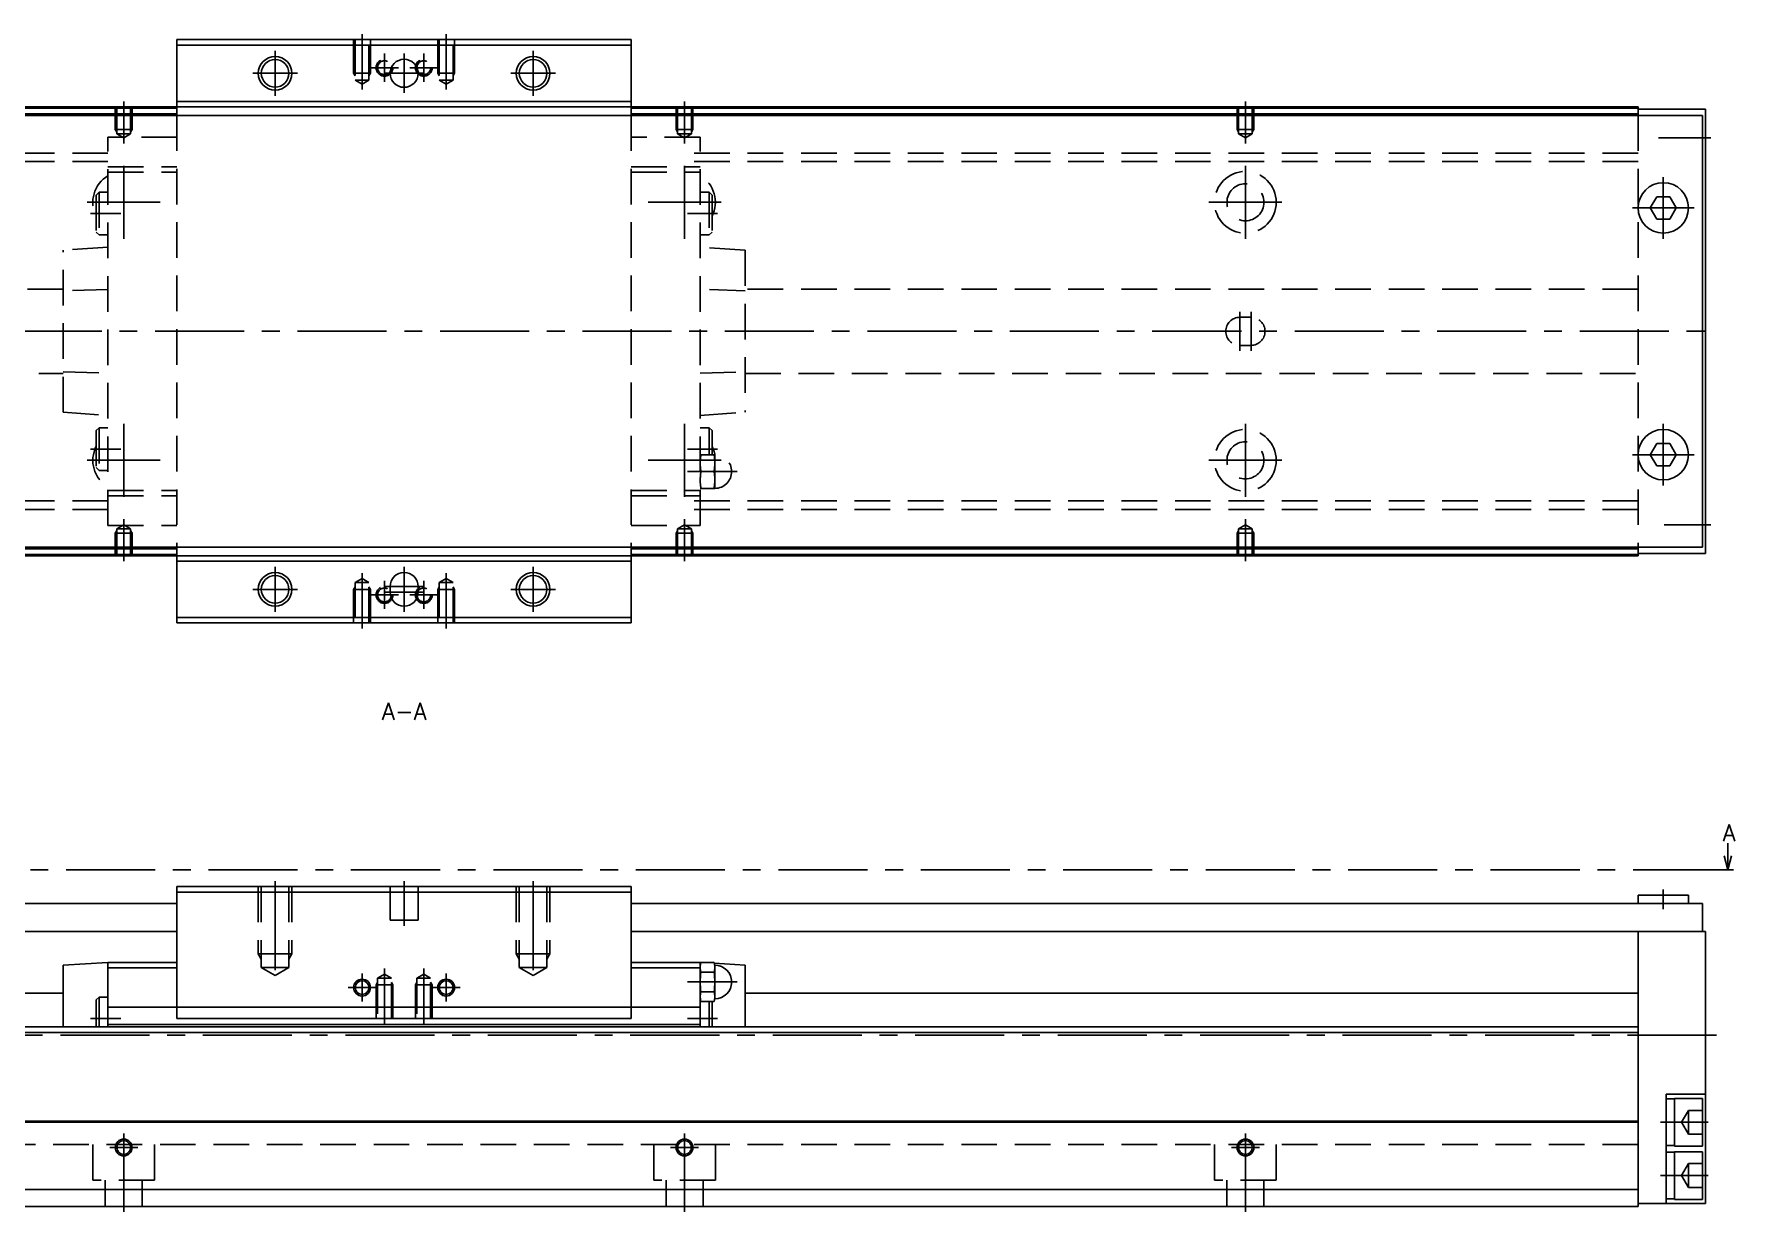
# Model space of a CAD drawing. Extents: x -2 to 836, y -8 to 354.
# Drawn here: x 532.7 to 836, y 9 to 219 of the extents above; entities that cross this region are included whole.
import ezdxf

# ---------------------------------------------------------------- set-up
doc = ezdxf.new("R2010")
doc.units = 0
doc.header["$LTSCALE"] = 0.5
doc.linetypes.add('CENTER', pattern=[50.8, 31.75, -6.35, 6.35, -6.35])
doc.linetypes.add('DASHED', pattern=[19.05, 12.7, -6.35])
for name, color, linetype in [('MSM_CENTER', 1, 'CENTER'), ('MSM_CONTINUOUS', 7, 'CONTINUOUS'), ('MSM_DASHED', 4, 'DASHED'), ('MSM_NARROW', 5, 'CONTINUOUS'), ('MSM_PART_NUMBER', 7, 'CONTINUOUS')]:
    doc.layers.add(name, color=color, linetype=linetype)
doc.styles.get("Standard").update_dxf_attribs({"font": 'txt.shx', "height": 3, "bigfont": 'bigfont.shx'})

msp = doc.modelspace()

# ---------------------------------------------------------------- linework, layer by layer
at = {"layer": 'MSM_CENTER'}
for p, q in [((591.17, 209.09), (591.17, 219)), ((606.17, 219), (606.17, 209.09)), ((575.67, 216), (575.67, 208)), ((595.17, 215.5), (595.17, 210.5)), ((598.67, 215.5), (598.67, 208.5)), ((602.17, 215.5), (602.17, 210.5)), ((621.67, 216), (621.67, 208)), ((597.67, 213), (592.67, 213)), ((592.67, 213), (597.67, 213)), ((604.67, 213), (599.67, 213)), ((599.67, 213), (604.67, 213)), ((571.67, 212), (579.67, 212)), ((602.17, 212), (595.17, 212)), ((595.17, 212), (602.17, 212)), ((625.67, 212), (617.67, 212)), ((548.67, 199.49), (548.67, 207)), ((648.67, 199.49), (648.67, 207)), ((748.67, 199.49), (748.67, 207)), ((822.34, 200.5), (831.67, 200.5)), ((548.67, 182.5), (548.67, 195.5)), ((648.67, 182.5), (648.67, 195.5)), ((748.67, 182.5), (748.67, 195.5)), ((823.17, 182.5), (823.17, 193.5)), ((542.17, 189), (555.17, 189)), ((642.17, 189), (655.17, 189)), ((742.17, 189), (755.17, 189)), ((542.77, 187), (548.17, 187)), ((654.57, 187), (649.17, 187)), ((817.67, 188), (828.67, 188)), ((747.67, 162.5), (747.67, 169.5)), ((749.67, 162.5), (749.67, 169.5)), ((325.67, 166), (832.67, 166)), ((548.67, 136.5), (548.67, 149.5)), ((648.67, 136.5), (648.67, 149.5)), ((748.67, 136.5), (748.67, 149.5)), ((823.17, 138.5), (823.17, 149.5)), ((542.17, 143), (555.17, 143)), ((542.77, 145), (548.17, 145)), ((642.17, 143), (655.17, 143)), ((654.57, 145), (649.17, 145)), ((742.17, 143), (755.17, 143)), ((817.67, 144), (828.67, 144)), ((658.07, 141), (649.17, 141)), ((548.67, 125), (548.67, 132.51)), ((648.67, 125), (648.67, 132.51)), ((748.67, 125), (748.67, 132.51)), ((823.34, 131.5), (831.67, 131.5)), ((575.67, 124), (575.67, 116)), ((591.17, 122.91), (591.17, 113)), ((595.17, 121.5), (595.17, 116.5)), ((598.67, 124), (598.67, 116)), ((602.17, 121.5), (602.17, 116.5)), ((606.17, 113), (606.17, 122.91)), ((621.67, 124), (621.67, 116)), ((579.67, 120), (571.67, 120)), ((597.67, 119), (592.67, 119)), ((592.67, 119), (597.67, 119)), ((602.17, 120.5), (595.17, 120.5)), ((595.17, 120.5), (602.17, 120.5)), ((602.17, 119.5), (595.17, 119.5)), ((595.17, 119.5), (602.17, 119.5)), ((604.67, 119), (599.67, 119)), ((599.67, 119), (604.67, 119)), ((625.67, 120), (617.67, 120)), ((833.67, 70), (320.67, 70)), ((575.67, 68), (575.67, 50.18)), ((598.67, 68), (598.67, 60)), ((621.67, 68), (621.67, 50.18)), ((823.17, 66.5), (823.17, 63)), ((595.17, 52.41), (595.17, 42.5)), ((602.17, 52.41), (602.17, 42.5)), ((588.67, 49), (593.67, 49)), ((591.17, 46.5), (591.17, 51.5)), ((603.67, 49), (608.67, 49)), ((606.17, 46.5), (606.17, 51.5)), ((658.07, 50), (649.17, 50)), ((542.77, 43.5), (548.17, 43.5)), ((654.57, 43.5), (649.17, 43.5)), ((832.67, 40.5), (325.67, 40.5)), ((822.67, 25), (831.17, 25)), ((548.67, 23), (548.67, 9)), ((648.67, 23), (648.67, 9)), ((748.67, 23), (748.67, 9)), ((546.17, 20.5), (551.17, 20.5)), ((646.17, 20.5), (651.17, 20.5)), ((746.17, 20.5), (751.17, 20.5)), ((822.67, 15.5), (831.17, 15.5))]:
    msp.add_line(p, q, dxfattribs=at)
at = {"layer": 'MSM_CONTINUOUS'}
for p, q in [((558.17, 204.5), (558.17, 218)), ((558.17, 218), (639.17, 218)), ((558.17, 217), (639.17, 217)), ((639.17, 204.5), (639.17, 218)), ((558.17, 207), (639.17, 207)), ((830.17, 204.5), (365.17, 204.5)), ((818.67, 206), (378.67, 206)), ((558.17, 205.8), (378.67, 205.8)), ((558.17, 204.8), (378.67, 204.8)), ((558.17, 206), (639.17, 206)), ((818.67, 205.8), (639.17, 205.8)), ((818.67, 204.8), (639.17, 204.8)), ((818.67, 206), (818.67, 204.5)), ((830.67, 205.6), (818.67, 205.6)), ((830.17, 204.5), (830.17, 127.5)), ((830.67, 205.6), (830.67, 126.4)), ((822.01, 190), (820.86, 188)), ((824.32, 190), (822.01, 190)), ((825.48, 188), (824.32, 190)), ((820.86, 188), (822.01, 186)), ((822.01, 186), (824.32, 186)), ((824.32, 186), (825.48, 188)), ((822.01, 146), (820.86, 144)), ((824.32, 146), (822.01, 146)), ((825.48, 144), (824.32, 146)), ((820.86, 144), (822.01, 142)), ((824.32, 142), (825.48, 144)), ((822.01, 142), (824.32, 142)), ((830.17, 127.5), (365.17, 127.5)), ((558.17, 114), (558.17, 127.5)), ((639.17, 114), (639.17, 127.5)), ((818.67, 127.5), (818.67, 126)), ((558.17, 127.2), (378.67, 127.2)), ((558.17, 126.2), (378.67, 126.2)), ((818.67, 126), (378.67, 126)), ((558.17, 126), (639.17, 126)), ((558.17, 125), (639.17, 125)), ((818.67, 127.2), (639.17, 127.2)), ((818.67, 126.2), (639.17, 126.2)), ((830.67, 126.4), (818.67, 126.4)), ((596.17, 120.5), (596.17, 119.5)), ((601.17, 119.5), (601.17, 120.5)), ((558.17, 115), (639.17, 115)), ((558.17, 114), (639.17, 114)), ((834.67, 70), (834.67, 74.73)), ((833.67, 70), (835.67, 70)), ((834.67, 70), (834, 72.5)), ((835.34, 72.5), (834.67, 70)), ((558.17, 67), (639.17, 67)), ((558.17, 43.5), (558.17, 67)), ((639.17, 43.5), (639.17, 67)), ((558.17, 64), (365.17, 64)), ((558.17, 66), (639.17, 66)), ((830.17, 64), (639.17, 64)), ((818.67, 65.5), (818.67, 64)), ((818.67, 65.5), (827.67, 65.5)), ((827.67, 64), (827.67, 65.5)), ((830.17, 64), (830.17, 59)), ((558.17, 59), (364.17, 59)), ((830.67, 59), (639.17, 59)), ((818.67, 59), (818.67, 10)), ((830.67, 59), (830.67, 10.5)), ((537.87, 53), (545.87, 53.5)), ((537.87, 42), (537.87, 53)), ((545.87, 53.5), (558.17, 53.5)), ((545.87, 53.5), (545.87, 42)), ((545.87, 52.5), (558.17, 52.5)), ((639.17, 53.5), (651.47, 53.5)), ((639.17, 52.5), (651.47, 52.5)), ((651.47, 53.5), (652.04, 53.46)), ((651.47, 53.5), (651.47, 42)), ((651.59, 53.46), (651.47, 53)), ((651.47, 52.41), (651.47, 52.6)), ((651.59, 53.46), (653.94, 53.46)), ((651.59, 51.73), (653.94, 51.73)), ((654.07, 53), (653.94, 53.46)), ((653.97, 53.34), (659.47, 53)), ((654.07, 47), (654.07, 53)), ((659.47, 53), (659.47, 42)), ((537.87, 48), (390.67, 48)), ((544.27, 47.3), (543.77, 46.8)), ((543.77, 46.8), (543.77, 42)), ((545.87, 47.3), (544.27, 47.3)), ((544.27, 47.3), (544.27, 42)), ((545.87, 45.5), (651.47, 45.5)), ((651.47, 47), (651.59, 46.54)), ((651.59, 48.27), (653.94, 48.27)), ((651.59, 46.54), (653.94, 46.54)), ((653.07, 46.54), (653.07, 42)), ((653.57, 46.54), (653.57, 42)), ((653.94, 46.54), (654.07, 47)), ((818.67, 48), (659.47, 48)), ((558.17, 43.5), (639.17, 43.5)), ((818.67, 42), (378.67, 42)), ((818.67, 41), (378.67, 41)), ((545.87, 42.4), (651.47, 42.4)), ((823.67, 30), (823.67, 10.5)), ((830.67, 30), (823.67, 30)), ((825.17, 29.15), (823.67, 29.15)), ((830.17, 29.25), (825.17, 29.25)), ((825.17, 29.25), (825.17, 20.75)), ((830.17, 29.25), (830.17, 20.75)), ((818.67, 25.2), (378.67, 25.2)), ((818.67, 25), (378.67, 25)), ((823.67, 20.85), (825.17, 20.85)), ((825.17, 19.65), (823.67, 19.65)), ((825.17, 20.75), (830.17, 20.75)), ((830.17, 19.75), (825.17, 19.75)), ((825.17, 19.75), (825.17, 11.25)), ((830.17, 19.75), (830.17, 11.25)), ((818.67, 13), (378.67, 13)), ((818.67, 10), (378.67, 10)), ((818.67, 10.5), (830.67, 10.5)), ((823.67, 11.35), (825.17, 11.35)), ((825.17, 11.25), (830.17, 11.25))]:
    msp.add_line(p, q, dxfattribs=at)
for centre, radius in [((575.67, 212), 2.46), ((598.67, 212), 2.5), ((621.67, 212), 2.46), ((823.17, 188), 4.5), ((823.17, 144), 4.5), ((575.67, 120), 2.46), ((621.67, 120), 2.46), ((591.17, 49), 1.23), ((606.17, 49), 1.23), ((548.67, 20.5), 1.23), ((648.67, 20.5), 1.23), ((748.67, 20.5), 1.23)]:
    msp.add_circle(centre, radius, dxfattribs=at)
for centre, radius, start, end in [((598.67, 120.5), 2.5, 0, 180), ((598.67, 119.5), 2.5, 180, 0), ((654.77, 52.57), 3.31, 164.2277, 179.4294), ((654.77, 52.63), 3.31, 180.5738, 195.7691), ((664.35, 49.95), 12.89, 172.0306, 179.7562), ((650.76, 52.56), 3.31, 0.5738, 15.7691), ((650.76, 52.63), 3.31, 344.2277, 359.4294), ((641.17, 49.94), 12.89, 0.2452, 7.968), ((654.07, 50), 3, 270, 90), ((664.92, 50.1), 13.46, 180.407, 187.8062), ((640.61, 50.1), 13.46, 352.1938, 359.593), ((654.77, 47.37), 3.31, 164.2277, 179.4294), ((654.77, 47.44), 3.31, 180.5738, 195.7691), ((650.76, 47.37), 3.31, 0.5738, 15.7691), ((650.76, 47.43), 3.31, 344.2277, 359.4294)]:
    msp.add_arc(centre, radius, start, end, dxfattribs=at)
at = {"layer": 'MSM_DASHED'}
for p, q in [((589.67, 218), (589.67, 212)), ((589.94, 218), (589.94, 210.8)), ((592.4, 210.8), (592.4, 218)), ((592.67, 218), (592.67, 212)), ((604.67, 218), (604.67, 212)), ((604.94, 218), (604.94, 210.8)), ((607.4, 210.8), (607.4, 218)), ((607.67, 218), (607.67, 212)), ((592.67, 212), (589.67, 212)), ((589.94, 211.53), (589.67, 212)), ((589.94, 210.8), (592.4, 210.8)), ((589.94, 210.8), (591.17, 210.09)), ((591.17, 210.09), (592.4, 210.8)), ((592.4, 211.53), (592.67, 212)), ((607.67, 212), (604.67, 212)), ((604.94, 211.53), (604.67, 212)), ((604.94, 210.8), (607.4, 210.8)), ((604.94, 210.8), (606.17, 210.09)), ((606.17, 210.09), (607.4, 210.8)), ((607.4, 211.53), (607.67, 212)), ((547.17, 206), (547.17, 202)), ((547.44, 206), (547.44, 201.2)), ((549.9, 201.2), (549.9, 206)), ((550.17, 206), (550.17, 202)), ((639.17, 206), (558.17, 206)), ((558.17, 204.5), (558.17, 127.5)), ((639.17, 204.5), (639.17, 127.5)), ((647.17, 206), (647.17, 202)), ((647.44, 206), (647.44, 201.2)), ((649.9, 201.2), (649.9, 206)), ((650.17, 206), (650.17, 202)), ((747.17, 206), (747.17, 202)), ((747.44, 206), (747.44, 201.2)), ((749.9, 201.2), (749.9, 206)), ((750.17, 206), (750.17, 202)), ((818.67, 204.5), (818.67, 127.5)), ((558.17, 200.6), (545.87, 200.6)), ((545.87, 131.4), (545.87, 200.6)), ((547.17, 202), (550.17, 202)), ((547.44, 201.53), (547.17, 202)), ((547.44, 201.2), (549.9, 201.2)), ((547.44, 201.2), (548.67, 200.49)), ((548.67, 200.49), (549.9, 201.2)), ((549.9, 201.53), (550.17, 202)), ((651.47, 200.6), (639.17, 200.6)), ((647.17, 202), (650.17, 202)), ((647.44, 201.53), (647.17, 202)), ((647.44, 201.2), (649.9, 201.2)), ((647.44, 201.2), (648.67, 200.49)), ((648.67, 200.49), (649.9, 201.2)), ((649.9, 201.53), (650.17, 202)), ((651.47, 131.4), (651.47, 200.6)), ((747.17, 202), (750.17, 202)), ((747.44, 201.53), (747.17, 202)), ((747.44, 201.2), (749.9, 201.2)), ((747.44, 201.2), (748.67, 200.49)), ((748.67, 200.49), (749.9, 201.2)), ((749.9, 201.53), (750.17, 202)), ((545.87, 197.75), (378.67, 197.75)), ((818.67, 197.75), (650.17, 197.75)), ((545.87, 196.25), (378.67, 196.25)), ((545.87, 195.35), (558.17, 195.35)), ((545.87, 194.35), (558.17, 194.35)), ((639.17, 195.35), (651.47, 195.35)), ((639.17, 194.35), (651.47, 194.35)), ((818.67, 196.25), (650.17, 196.25)), ((544.27, 190.8), (543.77, 190.3)), ((543.77, 190.3), (543.77, 183.7)), ((545.87, 190.8), (544.27, 190.8)), ((544.27, 190.8), (544.27, 183.2)), ((653.07, 190.8), (651.47, 190.8)), ((653.57, 190.3), (653.07, 190.8)), ((653.07, 190.8), (653.07, 183.2)), ((653.57, 190.3), (653.57, 183.7)), ((543.77, 183.7), (544.27, 183.2)), ((544.27, 183.2), (545.87, 183.2)), ((651.47, 183.2), (653.07, 183.2)), ((653.07, 183.2), (653.57, 183.7)), ((545.87, 181), (537.87, 180.44)), ((537.87, 151.56), (537.87, 180.44)), ((659.47, 180.44), (651.47, 181)), ((659.47, 180.44), (659.47, 151.56)), ((537.87, 173.5), (390.67, 173.5)), ((545.87, 173.48), (537.87, 173.23)), ((659.47, 173.23), (651.47, 173.48)), ((818.67, 173.5), (659.47, 173.5)), ((749.67, 168.5), (747.67, 168.5)), ((747.67, 163.5), (749.67, 163.5)), ((390.67, 158.5), (537.87, 158.5)), ((537.87, 158.77), (545.87, 158.52)), ((651.47, 158.52), (659.47, 158.77)), ((659.47, 158.5), (818.67, 158.5)), ((537.87, 151.56), (545.87, 151)), ((544.27, 148.8), (543.77, 148.3)), ((545.87, 148.8), (544.27, 148.8)), ((544.27, 148.8), (544.27, 141.2)), ((651.47, 151), (659.47, 151.56)), ((653.07, 148.8), (651.47, 148.8)), ((653.07, 148.8), (653.07, 144)), ((653.57, 148.3), (653.07, 148.8)), ((543.77, 148.3), (543.77, 141.7)), ((653.57, 148.3), (653.57, 144)), ((654.07, 144), (651.47, 144)), ((654.07, 138), (654.07, 144)), ((543.77, 141.7), (544.27, 141.2)), ((544.27, 141.2), (545.87, 141.2)), ((651.59, 141), (653.94, 141)), ((545.87, 137.65), (558.17, 137.65)), ((545.87, 136.65), (558.17, 136.65)), ((639.17, 137.65), (651.47, 137.65)), ((639.17, 136.65), (651.47, 136.65)), ((651.47, 138), (654.07, 138)), ((545.87, 135.75), (378.67, 135.75)), ((545.87, 134.25), (378.67, 134.25)), ((818.67, 135.75), (650.17, 135.75)), ((818.67, 134.25), (650.17, 134.25)), ((545.87, 131.4), (558.17, 131.4)), ((547.44, 130.47), (547.17, 130)), ((548.67, 131.51), (547.44, 130.8)), ((547.44, 130.8), (549.9, 130.8)), ((547.44, 130.8), (547.44, 126)), ((549.9, 130.8), (548.67, 131.51)), ((549.9, 126), (549.9, 130.8)), ((549.9, 130.47), (550.17, 130)), ((639.17, 131.4), (651.47, 131.4)), ((647.44, 130.47), (647.17, 130)), ((648.67, 131.51), (647.44, 130.8)), ((647.44, 130.8), (649.9, 130.8)), ((647.44, 130.8), (647.44, 126)), ((649.9, 130.8), (648.67, 131.51)), ((649.9, 126), (649.9, 130.8)), ((649.9, 130.47), (650.17, 130)), ((747.44, 130.47), (747.17, 130)), ((748.67, 131.51), (747.44, 130.8)), ((747.44, 130.8), (749.9, 130.8)), ((747.44, 130.8), (747.44, 126)), ((749.9, 130.8), (748.67, 131.51)), ((749.9, 126), (749.9, 130.8)), ((749.9, 130.47), (750.17, 130)), ((547.17, 130), (550.17, 130)), ((547.17, 126), (547.17, 130)), ((550.17, 126), (550.17, 130)), ((647.17, 130), (650.17, 130)), ((647.17, 126), (647.17, 130)), ((650.17, 126), (650.17, 130)), ((747.17, 130), (750.17, 130)), ((747.17, 126), (747.17, 130)), ((750.17, 126), (750.17, 130)), ((639.17, 126), (558.17, 126)), ((591.17, 121.91), (589.94, 121.2)), ((592.4, 121.2), (591.17, 121.91)), ((606.17, 121.91), (604.94, 121.2)), ((607.4, 121.2), (606.17, 121.91)), ((589.94, 120.47), (589.67, 120)), ((589.67, 114), (589.67, 120)), ((592.67, 120), (589.67, 120)), ((589.94, 121.2), (589.94, 114)), ((592.4, 121.2), (589.94, 121.2)), ((592.4, 114), (592.4, 121.2)), ((592.4, 120.47), (592.67, 120)), ((592.67, 114), (592.67, 120)), ((604.94, 120.47), (604.67, 120)), ((604.67, 114), (604.67, 120)), ((607.67, 120), (604.67, 120)), ((604.94, 121.2), (604.94, 114)), ((607.4, 121.2), (604.94, 121.2)), ((607.4, 114), (607.4, 121.2)), ((607.4, 120.47), (607.67, 120)), ((607.67, 114), (607.67, 120)), ((572.67, 67), (572.67, 55)), ((573.21, 67), (573.21, 52.6)), ((578.12, 67), (578.12, 52.6)), ((578.67, 67), (578.67, 55)), ((596.17, 67), (596.17, 61)), ((601.17, 61), (601.17, 67)), ((618.67, 67), (618.67, 55)), ((619.21, 67), (619.21, 52.6)), ((624.12, 67), (624.12, 52.6)), ((624.67, 67), (624.67, 55)), ((601.17, 61), (596.17, 61)), ((572.67, 55), (578.67, 55)), ((572.67, 55), (573.21, 54.06)), ((578.67, 55), (578.12, 54.06)), ((618.67, 55), (624.67, 55)), ((618.67, 55), (619.21, 54.06)), ((624.67, 55), (624.12, 54.06)), ((573.21, 52.6), (578.12, 52.6)), ((573.21, 52.6), (575.67, 51.18)), ((578.12, 52.6), (575.67, 51.18)), ((619.21, 52.6), (624.12, 52.6)), ((619.21, 52.6), (621.67, 51.18)), ((624.12, 52.6), (621.67, 51.18)), ((593.94, 49.97), (593.67, 49.5)), ((596.67, 49.5), (593.67, 49.5)), ((593.67, 43.5), (593.67, 49.5)), ((595.17, 51.41), (593.94, 50.7)), ((593.94, 50.7), (593.94, 43.5)), ((593.94, 50.7), (596.4, 50.7)), ((596.4, 50.7), (595.17, 51.41)), ((596.4, 43.5), (596.4, 50.7)), ((596.4, 49.97), (596.67, 49.5)), ((596.67, 43.5), (596.67, 49.5)), ((600.94, 49.97), (600.67, 49.5)), ((603.67, 49.5), (600.67, 49.5)), ((600.67, 43.5), (600.67, 49.5)), ((602.17, 51.41), (600.94, 50.7)), ((600.94, 50.7), (600.94, 43.5)), ((600.94, 50.7), (603.4, 50.7)), ((603.4, 50.7), (602.17, 51.41)), ((603.4, 43.5), (603.4, 50.7)), ((603.4, 49.97), (603.67, 49.5)), ((603.67, 43.5), (603.67, 49.5)), ((827.67, 27.12), (826.44, 25)), ((827.67, 22.88), (826.44, 25)), ((827.67, 22.88), (827.67, 27.12)), ((830.17, 27.12), (827.67, 27.12)), ((827.67, 25), (830.17, 25)), ((830.17, 22.88), (827.67, 22.88)), ((818.67, 21), (378.67, 21)), ((543.17, 21), (543.17, 14.7)), ((554.17, 14.7), (554.17, 21)), ((643.17, 21), (643.17, 14.7)), ((654.17, 14.7), (654.17, 21)), ((743.17, 21), (743.17, 14.7)), ((754.17, 14.7), (754.17, 21)), ((827.67, 17.62), (826.44, 15.5)), ((827.67, 13.38), (826.44, 15.5)), ((827.67, 13.38), (827.67, 17.62)), ((830.17, 17.62), (827.67, 17.62)), ((827.67, 15.5), (830.17, 15.5)), ((554.17, 14.7), (543.17, 14.7)), ((545.37, 14.7), (545.37, 10)), ((551.97, 10), (551.97, 14.7)), ((654.17, 14.7), (643.17, 14.7)), ((645.37, 14.7), (645.37, 10)), ((651.97, 10), (651.97, 14.7)), ((754.17, 14.7), (743.17, 14.7)), ((745.37, 14.7), (745.37, 10)), ((751.97, 10), (751.97, 14.7)), ((830.17, 13.38), (827.67, 13.38))]:
    msp.add_line(p, q, dxfattribs=at)
for centre, radius in [((595.17, 213), 1.5), ((595.17, 213), 1.23), ((602.17, 213), 1.5), ((602.17, 213), 1.23), ((748.67, 189), 5.5), ((748.67, 189), 3.3), ((748.67, 143), 5.5), ((748.67, 143), 3.3), ((595.17, 119), 1.5), ((595.17, 119), 1.23), ((602.17, 119), 1.5), ((602.17, 119), 1.23)]:
    msp.add_circle(centre, radius, dxfattribs=at)
for centre, radius, start, end in [((548.67, 189), 5.5, 120.6033, 207.0123), ((648.67, 189), 5.5, 332.9877, 59.3967), ((747.67, 166), 2.5, 90, 270), ((749.67, 166), 2.5, 270, 90), ((548.67, 143), 5.5, 152.9877, 239.3967), ((661.16, 142.45), 9.69, 170.8086, 179.713), ((648.67, 143), 5.5, 10.4756, 27.0123), ((644.37, 142.45), 9.7, 0.2886, 9.1898), ((654.07, 141), 3, 270, 90), ((661.16, 142.55), 9.7, 180.2886, 189.1898), ((661.16, 139.45), 9.69, 170.8086, 179.713), ((644.37, 142.55), 9.69, 350.8086, 359.713), ((644.37, 139.45), 9.7, 0.2886, 9.1898), ((661.16, 139.55), 9.7, 180.2886, 189.1898), ((644.37, 139.55), 9.69, 350.8086, 359.713)]:
    msp.add_arc(centre, radius, start, end, dxfattribs=at)
at = {"layer": 'MSM_NARROW'}
for centre, radius in [((575.67, 212), 3), ((621.67, 212), 3), ((575.67, 120), 3), ((621.67, 120), 3), ((591.17, 49), 1.5), ((606.17, 49), 1.5), ((548.67, 20.5), 1.5), ((648.67, 20.5), 1.5), ((748.67, 20.5), 1.5)]:
    msp.add_circle(centre, radius, dxfattribs=at)

# ---------------------------------------------------------------- texts
at = {"layer": 'MSM_PART_NUMBER'}
for s, p in [('A-A', (594.71, 96.74)), ('A', (833.77, 75.1))]:
    msp.add_text(s, height=3, dxfattribs=at).set_placement(p)

doc.saveas('drawing.dxf')
